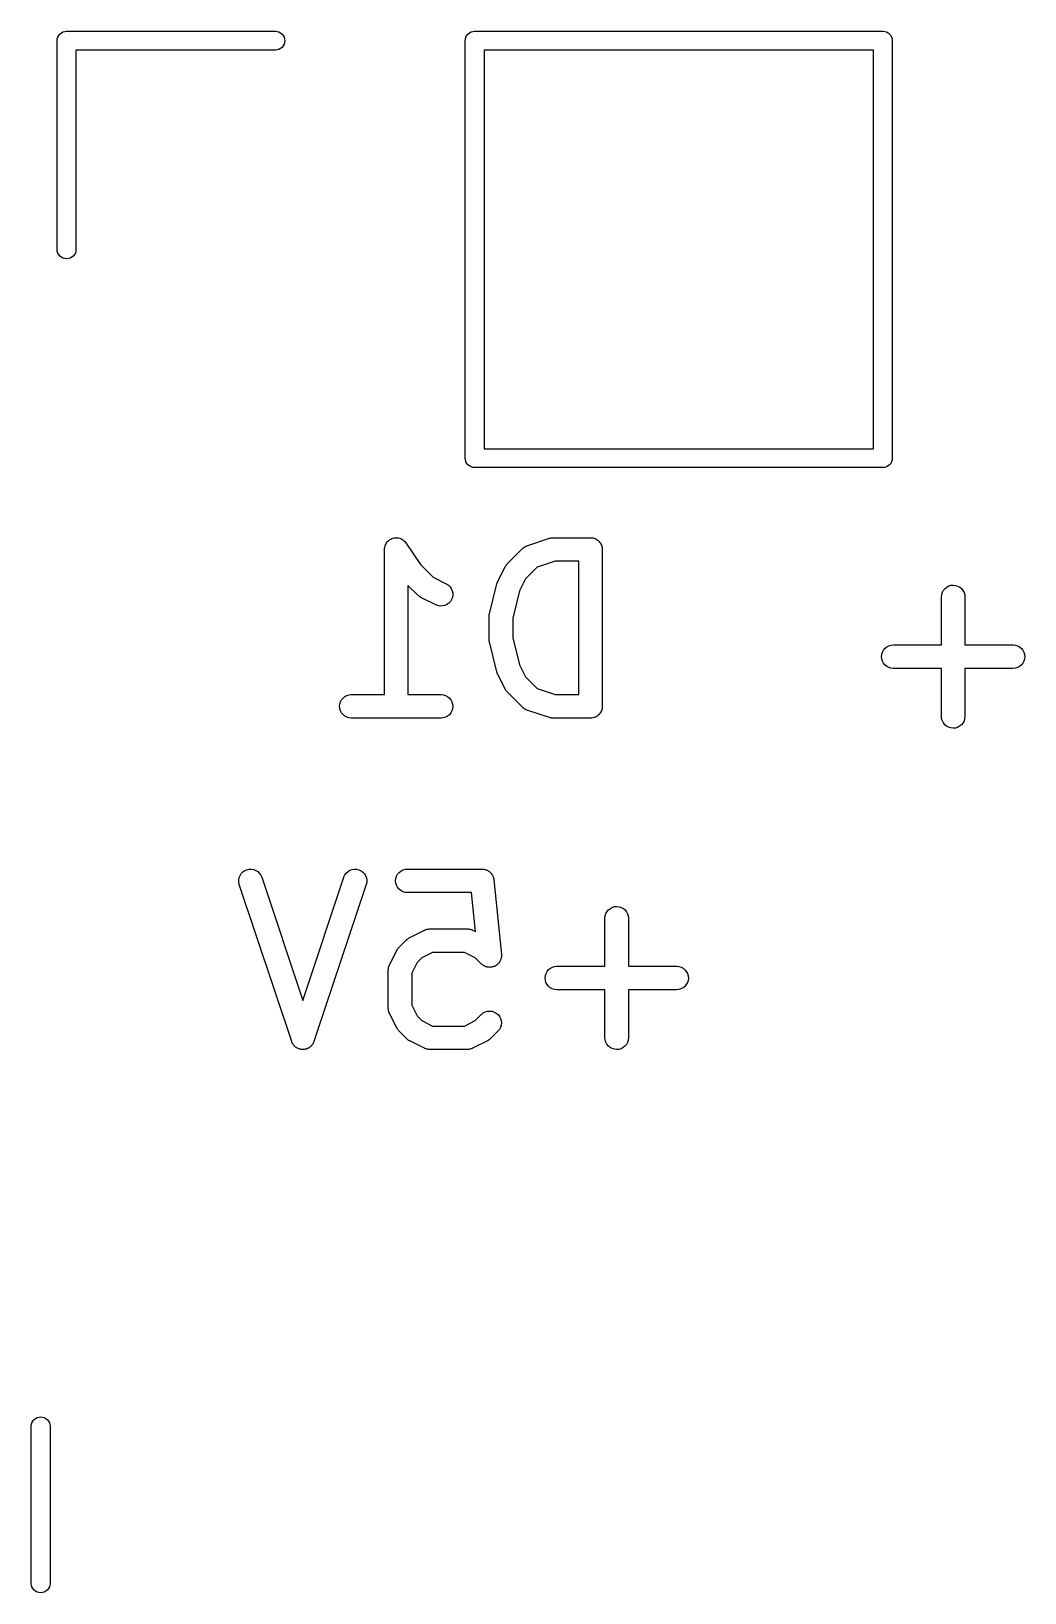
# Model space of a CAD drawing. Extents: x 76.2 to 143.2, y -85.8 to -53.5.
# Drawn here: x 101.31 to 107.63, y -75.31 to -65.35 of the extents above; entities that cross this region are included whole.
import ezdxf

# ---------------------------------------------------------------- set-up
doc = ezdxf.new("R2010")
doc.units = 0
doc.layers.add('BLACK', color=7, linetype='CONTINUOUS')

msp = doc.modelspace()

# ---------------------------------------------------------------- linework, layer by layer
at = {"layer": 'BLACK', "linetype": 'CONTINUOUS'}
for p, q in [((101.474, -65.3919), (101.48, -65.3815)), ((101.48, -65.3815), (101.487, -65.3724)), ((101.487, -65.3724), (101.497, -65.3649)), ((101.497, -65.3649), (101.507, -65.3593)), ((101.507, -65.3593), (101.518, -65.3559)), ((101.518, -65.3559), (101.527, -65.355)), ((101.527, -65.355), (101.53, -65.3547)), ((101.53, -65.3547), (101.533, -65.355)), ((101.533, -65.355), (102.863, -65.355)), ((102.863, -65.355), (102.872, -65.3559)), ((102.872, -65.3559), (102.883, -65.3593)), ((102.883, -65.3593), (102.893, -65.3649)), ((102.893, -65.3649), (102.903, -65.3724)), ((102.903, -65.3724), (102.91, -65.3815)), ((102.91, -65.3815), (102.916, -65.3919)), ((104.074, -65.3919), (104.08, -65.3815)), ((104.08, -65.3815), (104.087, -65.3724)), ((104.087, -65.3724), (104.097, -65.3649)), ((104.097, -65.3649), (104.107, -65.3593)), ((104.107, -65.3593), (104.118, -65.3559)), ((104.118, -65.3559), (104.127, -65.355)), ((104.127, -65.355), (104.13, -65.3547)), ((104.13, -65.3547), (104.133, -65.355)), ((104.133, -65.355), (106.727, -65.355)), ((106.727, -65.355), (106.73, -65.3547)), ((106.73, -65.3547), (106.733, -65.355)), ((106.733, -65.355), (106.733, -65.355)), ((106.733, -65.355), (106.742, -65.3559)), ((106.742, -65.3559), (106.753, -65.3593)), ((106.753, -65.3593), (106.763, -65.3649)), ((106.763, -65.3649), (106.773, -65.3724)), ((106.773, -65.3724), (106.78, -65.3815)), ((106.78, -65.3815), (106.786, -65.3919)), ((101.47, -65.415), (101.471, -65.4032)), ((101.47, -65.4179), (101.47, -65.415)), ((101.47, -66.7479), (101.47, -65.4179)), ((101.471, -65.4032), (101.474, -65.3919)), ((102.863, -65.475), (101.59, -65.475)), ((101.59, -65.475), (101.59, -66.7479)), ((102.872, -65.4741), (102.863, -65.475)), ((102.883, -65.4707), (102.872, -65.4741)), ((102.893, -65.4651), (102.883, -65.4707)), ((102.903, -65.4576), (102.893, -65.4651)), ((102.91, -65.4485), (102.903, -65.4576)), ((102.916, -65.4381), (102.91, -65.4485)), ((102.916, -65.3919), (102.919, -65.4032)), ((102.919, -65.4268), (102.916, -65.4381)), ((102.919, -65.4032), (102.92, -65.415)), ((102.92, -65.415), (102.919, -65.4268)), ((104.07, -65.415), (104.071, -65.4032)), ((104.07, -65.4179), (104.07, -65.415)), ((104.07, -68.072), (104.07, -65.4179)), ((104.071, -65.4032), (104.074, -65.3919)), ((104.19, -65.475), (104.19, -68.015)), ((106.67, -65.475), (104.19, -65.475)), ((106.67, -68.015), (106.67, -65.475)), ((106.786, -65.3919), (106.789, -65.4032)), ((106.789, -65.4032), (106.79, -65.4093)), ((106.79, -65.4093), (106.79, -65.415)), ((106.79, -65.415), (106.79, -65.4179)), ((106.79, -65.4179), (106.79, -68.0721)), ((101.471, -66.7568), (101.47, -66.7479)), ((101.474, -66.7681), (101.471, -66.7568)), ((101.48, -66.7785), (101.474, -66.7681)), ((101.586, -66.7681), (101.58, -66.7785)), ((101.589, -66.7568), (101.586, -66.7681)), ((101.59, -66.7479), (101.589, -66.7568)), ((101.487, -66.7876), (101.48, -66.7785)), ((101.497, -66.7951), (101.487, -66.7876)), ((101.507, -66.8007), (101.497, -66.7951)), ((101.518, -66.8041), (101.507, -66.8007)), ((101.53, -66.8053), (101.518, -66.8041)), ((101.542, -66.8041), (101.53, -66.8053)), ((101.553, -66.8007), (101.542, -66.8041)), ((101.563, -66.7951), (101.553, -66.8007)), ((101.573, -66.7876), (101.563, -66.7951)), ((101.58, -66.7785), (101.573, -66.7876)), ((104.19, -68.015), (106.67, -68.015)), ((104.07, -68.075), (104.07, -68.072)), ((104.071, -68.0868), (104.07, -68.075)), ((104.074, -68.0981), (104.071, -68.0868)), ((104.08, -68.1085), (104.074, -68.0981)), ((104.087, -68.1176), (104.08, -68.1085)), ((104.097, -68.1251), (104.087, -68.1176)), ((104.107, -68.1307), (104.097, -68.1251)), ((104.118, -68.1341), (104.107, -68.1307)), ((104.127, -68.135), (104.118, -68.1341)), ((104.13, -68.1353), (104.127, -68.135)), ((104.127, -68.135), (104.127, -68.135)), ((104.133, -68.135), (104.13, -68.1353)), ((106.727, -68.135), (104.133, -68.135)), ((106.73, -68.1353), (106.727, -68.135)), ((106.742, -68.1341), (106.73, -68.1353)), ((106.753, -68.1307), (106.742, -68.1341)), ((106.763, -68.1251), (106.753, -68.1307)), ((106.773, -68.1176), (106.763, -68.1251)), ((106.78, -68.1085), (106.773, -68.1176)), ((106.786, -68.0981), (106.78, -68.1085)), ((106.789, -68.0868), (106.786, -68.0981)), ((106.79, -68.0779), (106.789, -68.0868)), ((106.79, -68.0721), (106.79, -68.075)), ((106.79, -68.075), (106.79, -68.0779)), ((103.555, -68.6563), (103.556, -68.6492)), ((103.555, -68.6564), (103.555, -68.6563)), ((103.555, -68.6565), (103.555, -68.6564)), ((103.555, -68.6564), (103.555, -68.6564)), ((103.555, -68.6574), (103.555, -68.6565)), ((103.555, -69.5824), (103.555, -68.6574)), ((103.556, -68.6492), (103.557, -68.6419)), ((103.557, -68.6418), (103.559, -68.6342)), ((103.557, -68.6419), (103.557, -68.6418)), ((103.557, -68.6418), (103.557, -68.6418)), ((103.559, -68.6342), (103.561, -68.6279)), ((103.561, -68.6278), (103.565, -68.6212)), ((103.561, -68.6279), (103.561, -68.6278)), ((103.561, -68.6279), (103.561, -68.6279)), ((103.565, -68.6212), (103.568, -68.6151)), ((103.568, -68.615), (103.573, -68.6095)), ((103.568, -68.6151), (103.568, -68.615)), ((103.568, -68.6151), (103.568, -68.6151)), ((103.573, -68.6095), (103.577, -68.6039)), ((103.577, -68.6039), (103.577, -68.6038)), ((103.577, -68.6038), (103.578, -68.6038)), ((103.578, -68.6038), (103.583, -68.5993)), ((103.583, -68.5993), (103.589, -68.5947)), ((103.589, -68.5946), (103.595, -68.5913)), ((103.589, -68.5947), (103.589, -68.5946)), ((103.589, -68.5947), (103.589, -68.5947)), ((103.595, -68.5913), (103.602, -68.5879)), ((103.602, -68.5878), (103.609, -68.5858)), ((103.602, -68.5879), (103.602, -68.5878)), ((103.602, -68.5879), (103.602, -68.5879)), ((103.609, -68.5858), (103.616, -68.5837)), ((103.616, -68.5837), (103.623, -68.5831)), ((103.616, -68.5837), (103.616, -68.5837)), ((103.616, -68.5837), (103.616, -68.5837)), ((103.623, -68.5831), (103.63, -68.5824)), ((103.63, -68.5824), (103.631, -68.5824)), ((103.63, -68.5824), (103.63, -68.5824)), ((103.631, -68.5824), (103.638, -68.5831)), ((103.638, -68.5831), (103.645, -68.5839)), ((103.645, -68.5839), (103.645, -68.5839)), ((103.645, -68.5839), (103.645, -68.5839)), ((103.645, -68.5839), (103.652, -68.5861)), ((103.652, -68.5861), (103.659, -68.5882)), ((103.659, -68.5882), (103.659, -68.5882)), ((103.659, -68.5882), (103.659, -68.5882)), ((103.659, -68.5882), (103.666, -68.5918)), ((103.666, -68.5918), (103.672, -68.5951)), ((103.672, -68.5951), (103.672, -68.5952)), ((103.672, -68.5952), (103.672, -68.5952)), ((103.672, -68.5952), (103.677, -68.5998)), ((103.677, -68.5998), (103.683, -68.6044)), ((103.683, -68.6044), (103.683, -68.6045)), ((103.683, -68.6045), (103.683, -68.6045)), ((103.683, -68.6045), (103.688, -68.61)), ((103.688, -68.61), (103.692, -68.6158)), ((103.692, -68.6158), (103.784, -68.7525)), ((104.339, -68.7472), (104.434, -68.652)), ((104.434, -68.652), (104.435, -68.6512)), ((104.435, -68.6512), (104.437, -68.6499)), ((104.437, -68.6499), (104.438, -68.6483)), ((104.438, -68.6483), (104.442, -68.6453)), ((104.442, -68.6453), (104.446, -68.6421)), ((104.446, -68.6421), (104.448, -68.6411)), ((104.448, -68.6411), (104.45, -68.6398)), ((104.45, -68.6398), (104.455, -68.6377)), ((104.455, -68.6377), (104.459, -68.6354)), ((104.459, -68.6354), (104.461, -68.6347)), ((104.461, -68.6347), (104.463, -68.6338)), ((104.463, -68.6338), (104.606, -68.5862)), ((104.606, -68.5862), (104.607, -68.5859)), ((104.607, -68.5859), (104.611, -68.585)), ((104.611, -68.585), (104.615, -68.5838)), ((104.615, -68.5838), (104.619, -68.5835)), ((104.619, -68.5835), (104.622, -68.5829)), ((104.622, -68.5829), (104.626, -68.5828)), ((104.626, -68.5828), (104.63, -68.5824)), ((104.63, -68.5824), (104.868, -68.5824)), ((104.868, -68.5824), (104.869, -68.5824)), ((104.869, -68.5824), (104.869, -68.5824)), ((104.869, -68.5824), (104.869, -68.5824)), ((104.869, -68.5824), (104.869, -68.5824)), ((104.869, -68.5824), (104.876, -68.5832)), ((104.876, -68.5832), (104.883, -68.5839)), ((104.883, -68.5839), (104.883, -68.584)), ((104.883, -68.584), (104.884, -68.584)), ((104.884, -68.584), (104.89, -68.5861)), ((104.89, -68.5861), (104.897, -68.5882)), ((104.897, -68.5882), (104.897, -68.5884)), ((104.897, -68.5884), (104.898, -68.5884)), ((104.898, -68.5884), (104.904, -68.5919)), ((104.904, -68.5919), (104.91, -68.5952)), ((104.91, -68.5952), (104.91, -68.5954)), ((104.91, -68.5954), (104.91, -68.5955)), ((104.91, -68.5955), (104.916, -68.6)), ((104.916, -68.6), (104.921, -68.6045)), ((104.921, -68.6045), (104.921, -68.6047)), ((104.921, -68.6047), (104.922, -68.6049)), ((104.922, -68.6049), (104.926, -68.6104)), ((104.926, -68.6104), (104.931, -68.6159)), ((104.931, -68.6159), (104.931, -68.6161)), ((104.931, -68.6161), (104.931, -68.6163)), ((104.931, -68.6163), (104.934, -68.6226)), ((104.934, -68.6226), (104.937, -68.6288)), ((104.937, -68.6288), (104.938, -68.6291)), ((104.938, -68.6291), (104.938, -68.6293)), ((104.938, -68.6293), (104.94, -68.6361)), ((104.94, -68.6361), (104.942, -68.6428)), ((104.942, -68.6428), (104.942, -68.6431)), ((104.942, -68.6431), (104.942, -68.6433)), ((104.942, -68.6433), (104.942, -68.6504)), ((104.942, -68.6504), (104.943, -68.6574)), ((104.943, -68.6574), (104.943, -69.6574)), ((103.784, -68.7525), (103.865, -68.8338)), ((104.325, -68.7658), (104.328, -68.7622)), ((104.328, -68.7622), (104.33, -68.7585)), ((104.33, -68.7585), (104.332, -68.7561)), ((104.332, -68.7561), (104.333, -68.7535)), ((104.333, -68.7535), (104.336, -68.7505)), ((104.336, -68.7505), (104.339, -68.7472)), ((104.642, -68.7324), (104.528, -68.7706)), ((104.793, -68.7324), (104.642, -68.7324)), ((104.793, -69.5824), (104.793, -68.7324)), ((103.865, -68.8338), (103.949, -68.876)), ((104.274, -68.8691), (104.277, -68.8626)), ((104.277, -68.8619), (104.325, -68.7667)), ((104.277, -68.8623), (104.277, -68.8619)), ((104.277, -68.8626), (104.277, -68.8623)), ((104.325, -68.7667), (104.325, -68.7658)), ((104.454, -68.8447), (104.415, -68.9217)), ((104.528, -68.7706), (104.454, -68.8447)), ((103.767, -68.9485), (103.705, -68.8861)), ((103.705, -68.8861), (103.705, -69.5824)), ((103.771, -68.9512), (103.767, -68.9485)), ((103.774, -68.9541), (103.771, -68.9512)), ((103.776, -68.9558), (103.774, -68.9541)), ((103.779, -68.9578), (103.776, -68.9558)), ((103.782, -68.9598), (103.779, -68.9578)), ((103.786, -68.9621), (103.782, -68.9598)), ((103.787, -68.9626), (103.786, -68.9621)), ((103.882, -69.0102), (103.787, -68.9626)), ((103.949, -68.876), (103.95, -68.8765)), ((103.95, -68.8765), (103.962, -68.8845)), ((103.962, -68.8845), (103.973, -68.8947)), ((103.973, -68.8947), (103.981, -68.9067)), ((103.981, -68.9067), (103.987, -68.9201)), ((103.988, -68.9635), (103.983, -68.9771)), ((103.987, -68.9201), (103.99, -68.9344)), ((103.99, -68.9491), (103.988, -68.9635)), ((103.99, -68.9344), (103.99, -68.9491)), ((104.224, -69.0678), (104.272, -68.8773)), ((104.272, -68.8756), (104.274, -68.8691)), ((104.272, -68.8759), (104.272, -68.8756)), ((104.272, -68.8763), (104.272, -68.8759)), ((104.272, -68.8773), (104.272, -68.8763)), ((104.415, -68.9217), (104.372, -69.0952)), ((107.103, -68.9586), (107.105, -68.944)), ((107.103, -68.9596), (107.103, -68.9586)), ((107.103, -69.2656), (107.103, -68.9596)), ((107.105, -68.944), (107.109, -68.9301)), ((107.109, -68.9301), (107.116, -68.9172)), ((107.116, -68.9172), (107.126, -68.906)), ((107.126, -68.906), (107.137, -68.8969)), ((107.137, -68.8969), (107.15, -68.8901)), ((107.15, -68.8901), (107.164, -68.8859)), ((107.164, -68.8859), (107.179, -68.8846)), ((107.179, -68.8846), (107.193, -68.8862)), ((107.193, -68.8862), (107.207, -68.8905)), ((107.207, -68.8905), (107.22, -68.8974)), ((107.22, -68.8974), (107.231, -68.9068)), ((107.231, -68.9068), (107.24, -68.9181)), ((107.24, -68.9181), (107.247, -68.931)), ((107.247, -68.931), (107.252, -68.9451)), ((107.252, -68.9451), (107.253, -68.9596)), ((107.253, -68.9596), (107.253, -69.2656)), ((103.896, -69.0154), (103.882, -69.0102)), ((103.91, -69.0179), (103.896, -69.0154)), ((103.925, -69.0175), (103.91, -69.0179)), ((103.939, -69.0143), (103.925, -69.0175)), ((103.953, -69.0084), (103.939, -69.0143)), ((103.965, -69), (103.953, -69.0084)), ((103.975, -68.9894), (103.965, -69)), ((103.983, -68.9771), (103.975, -68.9894)), ((104.222, -69.0822), (104.223, -69.0763)), ((104.222, -69.0836), (104.222, -69.0822)), ((104.222, -69.0849), (104.222, -69.0836)), ((104.222, -69.086), (104.222, -69.0849)), ((104.222, -69.2288), (104.222, -69.086)), ((104.223, -69.0704), (104.224, -69.0691)), ((104.223, -69.0763), (104.223, -69.0704)), ((104.224, -69.0691), (104.224, -69.0678)), ((104.372, -69.0952), (104.372, -69.2196)), ((104.222, -69.2301), (104.222, -69.2288)), ((104.222, -69.2315), (104.222, -69.2301)), ((104.223, -69.2374), (104.222, -69.2315)), ((104.223, -69.2434), (104.223, -69.2374)), ((104.223, -69.2447), (104.223, -69.2434)), ((104.224, -69.246), (104.223, -69.2447)), ((104.224, -69.247), (104.224, -69.246)), ((104.272, -69.4375), (104.224, -69.247)), ((104.372, -69.2196), (104.415, -69.3931)), ((106.722, -69.34), (106.724, -69.3255)), ((106.723, -69.3546), (106.722, -69.34)), ((106.728, -69.3687), (106.723, -69.3546)), ((106.724, -69.3255), (106.728, -69.3115)), ((106.728, -69.3115), (106.735, -69.2986)), ((106.735, -69.2986), (106.744, -69.2874)), ((106.744, -69.2874), (106.756, -69.2781)), ((106.756, -69.2781), (106.768, -69.2712)), ((106.768, -69.2712), (106.782, -69.267)), ((106.782, -69.267), (106.797, -69.2656)), ((106.797, -69.2656), (107.103, -69.2656)), ((107.253, -69.2656), (107.559, -69.2656)), ((107.559, -69.2656), (107.56, -69.2656)), ((107.56, -69.2656), (107.575, -69.2672)), ((107.575, -69.2672), (107.588, -69.2716)), ((107.588, -69.2716), (107.601, -69.2787)), ((107.601, -69.2787), (107.613, -69.2881)), ((107.613, -69.2881), (107.622, -69.2995)), ((107.622, -69.2995), (107.628, -69.3125)), ((107.628, -69.3125), (107.633, -69.3265)), ((107.632, -69.3557), (107.628, -69.3696)), ((107.634, -69.3411), (107.632, -69.3557)), ((107.633, -69.3265), (107.634, -69.3411)), ((104.272, -69.4378), (104.272, -69.4375)), ((104.272, -69.4381), (104.272, -69.4378)), ((104.274, -69.4446), (104.272, -69.4381)), ((104.276, -69.4513), (104.274, -69.4446)), ((104.277, -69.4516), (104.276, -69.4513)), ((104.277, -69.4519), (104.277, -69.4516)), ((104.277, -69.4528), (104.277, -69.4519)), ((104.325, -69.5481), (104.277, -69.4528)), ((104.415, -69.3931), (104.454, -69.4701)), ((106.734, -69.3816), (106.728, -69.3687)), ((106.743, -69.393), (106.734, -69.3816)), ((106.755, -69.4025), (106.743, -69.393)), ((106.768, -69.4095), (106.755, -69.4025)), ((106.781, -69.4139), (106.768, -69.4095)), ((106.796, -69.4156), (106.781, -69.4139)), ((106.797, -69.4156), (106.796, -69.4156)), ((107.103, -69.4156), (106.797, -69.4156)), ((107.103, -69.7215), (107.103, -69.4156)), ((107.559, -69.4156), (107.253, -69.4156)), ((107.253, -69.4156), (107.253, -69.7215)), ((107.574, -69.4141), (107.559, -69.4156)), ((107.588, -69.4099), (107.574, -69.4141)), ((107.6, -69.403), (107.588, -69.4099)), ((107.612, -69.3938), (107.6, -69.403)), ((107.621, -69.3825), (107.612, -69.3938)), ((107.628, -69.3696), (107.621, -69.3825)), ((104.327, -69.5516), (104.325, -69.5481)), ((104.329, -69.5554), (104.327, -69.5516)), ((104.331, -69.5578), (104.329, -69.5554)), ((104.333, -69.5605), (104.331, -69.5578)), ((104.336, -69.5635), (104.333, -69.5605)), ((104.454, -69.4701), (104.528, -69.5442)), ((104.528, -69.5442), (104.642, -69.5824)), ((103.269, -69.6569), (103.271, -69.6423)), ((103.271, -69.6714), (103.269, -69.6569)), ((103.271, -69.6423), (103.275, -69.6283)), ((103.275, -69.6283), (103.282, -69.6154)), ((103.282, -69.6154), (103.291, -69.6042)), ((103.291, -69.6042), (103.303, -69.5949)), ((103.303, -69.5949), (103.316, -69.588)), ((103.316, -69.588), (103.33, -69.5838)), ((103.33, -69.5838), (103.344, -69.5824)), ((103.344, -69.5824), (103.555, -69.5824)), ((103.705, -69.5824), (103.916, -69.5824)), ((103.916, -69.5824), (103.917, -69.5824)), ((103.917, -69.5824), (103.931, -69.584)), ((103.931, -69.584), (103.945, -69.5884)), ((103.945, -69.5884), (103.958, -69.5955)), ((103.958, -69.5955), (103.969, -69.6049)), ((103.969, -69.6049), (103.978, -69.6163)), ((103.978, -69.6163), (103.985, -69.6293)), ((103.985, -69.6293), (103.989, -69.6433)), ((103.989, -69.6433), (103.991, -69.6579)), ((103.991, -69.6579), (103.989, -69.6725)), ((104.338, -69.5668), (104.336, -69.5635)), ((104.339, -69.5676), (104.338, -69.5668)), ((104.434, -69.6628), (104.339, -69.5676)), ((104.642, -69.5824), (104.793, -69.5824)), ((104.943, -69.6584), (104.942, -69.6655)), ((104.943, -69.6574), (104.943, -69.6579)), ((104.943, -69.6579), (104.943, -69.6579)), ((104.943, -69.6579), (104.943, -69.6579)), ((104.943, -69.6579), (104.943, -69.6584)), ((103.275, -69.6855), (103.271, -69.6714)), ((103.282, -69.6984), (103.275, -69.6855)), ((103.291, -69.7099), (103.282, -69.6984)), ((103.302, -69.7193), (103.291, -69.7099)), ((103.315, -69.7263), (103.302, -69.7193)), ((103.329, -69.7307), (103.315, -69.7263)), ((103.343, -69.7324), (103.329, -69.7307)), ((103.344, -69.7324), (103.343, -69.7324)), ((103.916, -69.7324), (103.344, -69.7324)), ((103.93, -69.731), (103.916, -69.7324)), ((103.944, -69.7267), (103.93, -69.731)), ((103.957, -69.7198), (103.944, -69.7267)), ((103.969, -69.7106), (103.957, -69.7198)), ((103.978, -69.6993), (103.969, -69.7106)), ((103.985, -69.6864), (103.978, -69.6993)), ((103.989, -69.6725), (103.985, -69.6864)), ((104.436, -69.6642), (104.434, -69.6628)), ((104.437, -69.6658), (104.436, -69.6642)), ((104.441, -69.6688), (104.437, -69.6658)), ((104.445, -69.6721), (104.441, -69.6688)), ((104.447, -69.6731), (104.445, -69.6721)), ((104.449, -69.6744), (104.447, -69.6731)), ((104.454, -69.6766), (104.449, -69.6744)), ((104.458, -69.679), (104.454, -69.6766)), ((104.46, -69.6796), (104.458, -69.679)), ((104.462, -69.6806), (104.46, -69.6796)), ((104.463, -69.6809), (104.462, -69.6806)), ((104.606, -69.7285), (104.463, -69.6809)), ((104.61, -69.7295), (104.606, -69.7285)), ((104.614, -69.7307), (104.61, -69.7295)), ((104.618, -69.7311), (104.614, -69.7307)), ((104.621, -69.7318), (104.618, -69.7311)), ((104.625, -69.7319), (104.621, -69.7318)), ((104.629, -69.7324), (104.625, -69.7319)), ((104.63, -69.7324), (104.629, -69.7324)), ((104.868, -69.7324), (104.63, -69.7324)), ((104.875, -69.7317), (104.868, -69.7324)), ((104.882, -69.7311), (104.875, -69.7317)), ((104.883, -69.731), (104.882, -69.731)), ((104.882, -69.731), (104.882, -69.7311)), ((104.889, -69.7289), (104.883, -69.731)), ((104.896, -69.7269), (104.889, -69.7289)), ((104.897, -69.7267), (104.896, -69.7268)), ((104.896, -69.7268), (104.896, -69.7269)), ((104.903, -69.7234), (104.897, -69.7267)), ((104.909, -69.7201), (104.903, -69.7234)), ((104.91, -69.7198), (104.909, -69.72)), ((104.909, -69.72), (104.909, -69.7201)), ((104.915, -69.7154), (104.91, -69.7198)), ((104.921, -69.711), (104.915, -69.7154)), ((104.925, -69.7052), (104.921, -69.7106)), ((104.921, -69.7106), (104.921, -69.7108)), ((104.921, -69.7108), (104.921, -69.711)), ((104.93, -69.6998), (104.925, -69.7052)), ((104.934, -69.6931), (104.93, -69.6993)), ((104.93, -69.6993), (104.93, -69.6995)), ((104.93, -69.6995), (104.93, -69.6998)), ((104.937, -69.6869), (104.934, -69.6931)), ((104.939, -69.6797), (104.937, -69.6864)), ((104.937, -69.6864), (104.937, -69.6867)), ((104.937, -69.6867), (104.937, -69.6869)), ((104.941, -69.673), (104.939, -69.6797)), ((104.942, -69.6725), (104.941, -69.6727)), ((104.941, -69.6727), (104.941, -69.673)), ((104.942, -69.6655), (104.942, -69.6725)), ((107.104, -69.7361), (107.103, -69.7215)), ((107.109, -69.7501), (107.104, -69.7361)), ((107.116, -69.763), (107.109, -69.7501)), ((107.247, -69.7511), (107.24, -69.7639)), ((107.251, -69.7371), (107.247, -69.7511)), ((107.253, -69.7226), (107.251, -69.7371)), ((107.253, -69.7215), (107.253, -69.7226)), ((107.125, -69.7744), (107.116, -69.763)), ((107.136, -69.7837), (107.125, -69.7744)), ((107.149, -69.7907), (107.136, -69.7837)), ((107.163, -69.795), (107.149, -69.7907)), ((107.177, -69.7965), (107.163, -69.795)), ((107.192, -69.7952), (107.177, -69.7965)), ((107.206, -69.7911), (107.192, -69.7952)), ((107.219, -69.7843), (107.206, -69.7911)), ((107.23, -69.7751), (107.219, -69.7843)), ((107.24, -69.7639), (107.23, -69.7751)), ((102.627, -70.7631), (102.629, -70.7488)), ((102.629, -70.7488), (102.635, -70.7351)), ((102.635, -70.7351), (102.643, -70.7228)), ((102.643, -70.7228), (102.653, -70.7123)), ((102.653, -70.7123), (102.665, -70.7039)), ((102.665, -70.7039), (102.678, -70.6981)), ((102.678, -70.6981), (102.693, -70.6949)), ((102.693, -70.6949), (102.707, -70.6946)), ((102.707, -70.6946), (102.722, -70.6971)), ((102.722, -70.6971), (102.735, -70.7024)), ((102.735, -70.7024), (102.748, -70.7103)), ((102.748, -70.7103), (102.758, -70.7203)), ((102.758, -70.7203), (102.767, -70.7323)), ((102.767, -70.7323), (102.773, -70.7457)), ((102.773, -70.7457), (103.035, -71.5322)), ((103.035, -71.5322), (103.297, -70.7457)), ((103.297, -70.7447), (103.303, -70.7314)), ((103.297, -70.7457), (103.297, -70.7447)), ((103.303, -70.7314), (103.312, -70.7196)), ((103.312, -70.7196), (103.323, -70.7096)), ((103.323, -70.7096), (103.335, -70.702)), ((103.335, -70.702), (103.349, -70.6969)), ((103.349, -70.6969), (103.363, -70.6945)), ((103.363, -70.6945), (103.378, -70.695)), ((103.378, -70.695), (103.392, -70.6984)), ((103.392, -70.6984), (103.406, -70.7045)), ((103.406, -70.7045), (103.418, -70.713)), ((103.418, -70.713), (103.428, -70.7237)), ((103.428, -70.7237), (103.435, -70.7361)), ((103.435, -70.7361), (103.44, -70.7498)), ((103.44, -70.7498), (103.443, -70.7642)), ((103.626, -70.7689), (103.628, -70.7543)), ((103.628, -70.7543), (103.632, -70.7403)), ((103.632, -70.7403), (103.639, -70.7274)), ((103.639, -70.7274), (103.649, -70.7162)), ((103.649, -70.7162), (103.66, -70.7069)), ((103.66, -70.7069), (103.673, -70.7)), ((103.673, -70.7), (103.687, -70.6958)), ((103.687, -70.6958), (103.701, -70.6944)), ((103.701, -70.6944), (104.178, -70.6944)), ((104.178, -70.6944), (104.179, -70.6944)), ((104.179, -70.6944), (104.182, -70.6948)), ((104.182, -70.6948), (104.185, -70.6948)), ((104.185, -70.6948), (104.189, -70.6956)), ((104.189, -70.6956), (104.193, -70.696)), ((104.193, -70.696), (104.196, -70.697)), ((104.196, -70.697), (104.2, -70.6977)), ((104.2, -70.6977), (104.203, -70.6992)), ((104.203, -70.6992), (104.207, -70.7004)), ((104.207, -70.7004), (104.21, -70.702)), ((104.21, -70.702), (104.213, -70.7033)), ((104.213, -70.7033), (104.216, -70.7056)), ((104.216, -70.7056), (104.22, -70.7075)), ((104.22, -70.7075), (104.223, -70.7096)), ((104.223, -70.7096), (104.225, -70.7115)), ((104.225, -70.7115), (104.228, -70.7143)), ((104.228, -70.7143), (104.231, -70.7169)), ((104.231, -70.7169), (104.233, -70.7195)), ((104.233, -70.7195), (104.236, -70.7219)), ((104.236, -70.7219), (104.238, -70.7252)), ((104.238, -70.7252), (104.24, -70.7283)), ((104.24, -70.7283), (104.242, -70.7313)), ((104.242, -70.7313), (104.244, -70.734)), ((104.244, -70.734), (104.245, -70.7377)), ((104.245, -70.7377), (104.247, -70.7413)), ((104.247, -70.7413), (104.248, -70.7445)), ((104.248, -70.7445), (104.249, -70.7476)), ((104.249, -70.7476), (104.25, -70.7515)), ((104.25, -70.7515), (104.251, -70.7553)), ((104.251, -70.7553), (104.252, -70.7586)), ((102.627, -70.7778), (102.627, -70.7631)), ((102.63, -70.7921), (102.627, -70.7778)), ((102.63, -70.7931), (102.63, -70.7921)), ((102.964, -71.7931), (102.63, -70.7931)), ((103.439, -70.7931), (103.106, -71.7931)), ((103.442, -70.7788), (103.439, -70.7931)), ((103.443, -70.7642), (103.442, -70.7788)), ((103.628, -70.7834), (103.626, -70.7689)), ((103.632, -70.7975), (103.628, -70.7834)), ((103.639, -70.8104), (103.632, -70.7975)), ((103.648, -70.8219), (103.639, -70.8104)), ((103.659, -70.8313), (103.648, -70.8219)), ((103.672, -70.8383), (103.659, -70.8313)), ((103.686, -70.8427), (103.672, -70.8383)), ((103.7, -70.8444), (103.686, -70.8427)), ((103.701, -70.8444), (103.7, -70.8444)), ((104.11, -70.8444), (103.701, -70.8444)), ((104.135, -71.0926), (104.11, -70.8444)), ((104.252, -70.7586), (104.252, -70.7619)), ((104.252, -70.7619), (104.3, -71.2381)), ((104.973, -70.9651), (104.982, -70.9539)), ((104.982, -70.9539), (104.994, -70.9447)), ((104.994, -70.9447), (105.007, -70.9379)), ((105.007, -70.9379), (105.021, -70.9338)), ((105.021, -70.9338), (105.035, -70.9325)), ((105.035, -70.9325), (105.05, -70.934)), ((105.05, -70.934), (105.064, -70.9383)), ((105.064, -70.9383), (105.077, -70.9453)), ((105.077, -70.9453), (105.088, -70.9546)), ((105.088, -70.9546), (105.097, -70.966)), ((104.96, -71.0064), (104.961, -70.9919)), ((104.96, -71.0075), (104.96, -71.0064)), ((104.96, -71.3134), (104.96, -71.0075)), ((104.961, -70.9919), (104.966, -70.9779)), ((104.966, -70.9779), (104.973, -70.9651)), ((105.097, -70.966), (105.104, -70.9789)), ((105.104, -70.9789), (105.108, -70.9929)), ((105.108, -70.9929), (105.11, -71.0075)), ((105.11, -71.0075), (105.11, -71.3134)), ((103.648, -71.1925), (103.696, -71.1449)), ((103.696, -71.1449), (103.697, -71.1442)), ((103.697, -71.1442), (103.7, -71.1416)), ((103.7, -71.1416), (103.703, -71.1387)), ((103.703, -71.1387), (103.706, -71.137)), ((103.706, -71.137), (103.708, -71.1351)), ((103.708, -71.1351), (103.712, -71.1331)), ((103.712, -71.1331), (103.716, -71.1309)), ((103.716, -71.1309), (103.811, -71.0833)), ((103.811, -71.0833), (103.812, -71.0828)), ((103.812, -71.0828), (103.814, -71.082)), ((103.814, -71.082), (103.816, -71.081)), ((103.816, -71.081), (103.821, -71.0795)), ((103.821, -71.0795), (103.825, -71.0777)), ((103.825, -71.0777), (103.828, -71.0774)), ((103.828, -71.0774), (103.83, -71.0768)), ((103.83, -71.0768), (103.835, -71.0763)), ((103.835, -71.0763), (103.84, -71.0755)), ((103.84, -71.0755), (103.842, -71.0755)), ((103.842, -71.0755), (103.844, -71.0753)), ((103.844, -71.0753), (104.082, -71.0753)), ((104.082, -71.0753), (104.083, -71.0753)), ((104.083, -71.0753), (104.086, -71.0756)), ((104.086, -71.0756), (104.088, -71.0755)), ((104.088, -71.0755), (104.093, -71.0764)), ((104.093, -71.0764), (104.098, -71.077)), ((104.098, -71.077), (104.1, -71.0776)), ((104.1, -71.0776), (104.102, -71.078)), ((104.102, -71.078), (104.107, -71.0798)), ((104.107, -71.0798), (104.112, -71.0814)), ((104.112, -71.0814), (104.114, -71.0825)), ((104.114, -71.0825), (104.116, -71.0833)), ((104.116, -71.0833), (104.135, -71.0926)), ((103.587, -71.3073), (103.634, -71.212)), ((103.634, -71.212), (103.635, -71.2111)), ((103.635, -71.2111), (103.637, -71.2076)), ((103.637, -71.2076), (103.639, -71.2038)), ((103.639, -71.2038), (103.641, -71.2014)), ((103.641, -71.2014), (103.643, -71.1988)), ((103.643, -71.1988), (103.646, -71.1958)), ((103.646, -71.1958), (103.648, -71.1925)), ((103.862, -71.2253), (103.793, -71.2596)), ((104.065, -71.2253), (103.862, -71.2253)), ((104.133, -71.2596), (104.065, -71.2253)), ((104.3, -71.2381), (104.3, -71.2392)), ((104.3, -71.2392), (104.3, -71.2428)), ((104.3, -71.2428), (104.3, -71.2464)), ((104.3, -71.2464), (104.3, -71.2501)), ((104.3, -71.2501), (104.3, -71.2538)), ((103.579, -71.3354), (103.58, -71.3303)), ((103.579, -71.3376), (103.579, -71.3354)), ((103.579, -71.3398), (103.579, -71.3376)), ((103.579, -71.3408), (103.579, -71.3398)), ((103.579, -71.5789), (103.579, -71.3408)), ((103.58, -71.3252), (103.581, -71.3231)), ((103.58, -71.3303), (103.58, -71.3252)), ((103.581, -71.3209), (103.583, -71.3161)), ((103.581, -71.3231), (103.581, -71.3209)), ((103.583, -71.3161), (103.585, -71.3113)), ((103.585, -71.3113), (103.586, -71.3093)), ((103.586, -71.3093), (103.587, -71.3073)), ((103.763, -71.29), (103.729, -71.3585)), ((103.793, -71.2596), (103.763, -71.29)), ((104.172, -71.2986), (104.133, -71.2596)), ((104.175, -71.3009), (104.172, -71.2986)), ((104.178, -71.3035), (104.175, -71.3009)), ((104.181, -71.3055), (104.178, -71.3035)), ((104.184, -71.3079), (104.181, -71.3055)), ((104.187, -71.3096), (104.184, -71.3079)), ((104.19, -71.3116), (104.187, -71.3096)), ((104.193, -71.313), (104.19, -71.3116)), ((104.196, -71.3148), (104.193, -71.313)), ((104.2, -71.3159), (104.196, -71.3148)), ((104.203, -71.3173), (104.2, -71.3159)), ((104.207, -71.318), (104.203, -71.3173)), ((104.21, -71.3191), (104.207, -71.318)), ((104.214, -71.3195), (104.21, -71.3191)), ((104.218, -71.3202), (104.214, -71.3195)), ((104.221, -71.3202), (104.218, -71.3202)), ((104.225, -71.3206), (104.221, -71.3202)), ((104.229, -71.3202), (104.225, -71.3206)), ((104.232, -71.3202), (104.229, -71.3202)), ((104.236, -71.3195), (104.232, -71.3202)), ((104.24, -71.3192), (104.236, -71.3195)), ((104.243, -71.3182), (104.24, -71.3192)), ((104.247, -71.3175), (104.243, -71.3182)), ((104.25, -71.3161), (104.247, -71.3175)), ((104.254, -71.315), (104.25, -71.3161)), ((104.257, -71.3133), (104.254, -71.315)), ((104.26, -71.312), (104.257, -71.3133)), ((104.263, -71.3099), (104.26, -71.312)), ((104.267, -71.3082), (104.263, -71.3099)), ((104.269, -71.3059), (104.267, -71.3082)), ((104.272, -71.3039), (104.269, -71.3059)), ((104.275, -71.3013), (104.272, -71.3039)), ((104.278, -71.299), (104.275, -71.3013)), ((104.28, -71.2962), (104.278, -71.299)), ((104.283, -71.2937), (104.28, -71.2962)), ((104.285, -71.2906), (104.283, -71.2937)), ((104.287, -71.2877), (104.285, -71.2906)), ((104.289, -71.2846), (104.287, -71.2877)), ((104.291, -71.2816), (104.289, -71.2846)), ((104.292, -71.2781), (104.291, -71.2816)), ((104.294, -71.2749), (104.292, -71.2781)), ((104.295, -71.2714), (104.294, -71.2749)), ((104.297, -71.2681), (104.295, -71.2714)), ((104.298, -71.2645), (104.297, -71.2681)), ((104.299, -71.2609), (104.298, -71.2645)), ((104.3, -71.2538), (104.299, -71.2573)), ((104.299, -71.2573), (104.299, -71.2609)), ((104.585, -71.3594), (104.592, -71.3465)), ((104.592, -71.3465), (104.601, -71.3352)), ((104.601, -71.3352), (104.612, -71.326)), ((104.612, -71.326), (104.625, -71.3191)), ((104.625, -71.3191), (104.639, -71.3149)), ((104.639, -71.3149), (104.654, -71.3134)), ((104.654, -71.3134), (104.96, -71.3134)), ((105.11, -71.3134), (105.416, -71.3134)), ((105.416, -71.3134), (105.417, -71.3134)), ((105.417, -71.3134), (105.431, -71.3151)), ((105.431, -71.3151), (105.445, -71.3195)), ((105.445, -71.3195), (105.458, -71.3265)), ((105.458, -71.3265), (105.469, -71.336)), ((105.469, -71.336), (105.478, -71.3474)), ((105.478, -71.3474), (105.485, -71.3603)), ((103.729, -71.3585), (103.729, -71.5612)), ((104.579, -71.3879), (104.58, -71.3733)), ((104.58, -71.4025), (104.579, -71.3879)), ((104.58, -71.3733), (104.585, -71.3594)), ((104.584, -71.4165), (104.58, -71.4025)), ((104.591, -71.4295), (104.584, -71.4165)), ((104.6, -71.4409), (104.591, -71.4295)), ((104.611, -71.4503), (104.6, -71.4409)), ((104.624, -71.4574), (104.611, -71.4503)), ((105.457, -71.4509), (105.444, -71.4578)), ((105.469, -71.4416), (105.457, -71.4509)), ((105.478, -71.4304), (105.469, -71.4416)), ((105.485, -71.4175), (105.478, -71.4304)), ((105.485, -71.3603), (105.489, -71.3744)), ((105.489, -71.4035), (105.485, -71.4175)), ((105.489, -71.3744), (105.491, -71.389)), ((105.491, -71.389), (105.489, -71.4035)), ((104.638, -71.4618), (104.624, -71.4574)), ((104.653, -71.4634), (104.638, -71.4618)), ((104.654, -71.4634), (104.653, -71.4634)), ((104.96, -71.4634), (104.654, -71.4634)), ((104.96, -71.7694), (104.96, -71.4634)), ((105.416, -71.4634), (105.11, -71.4634)), ((105.11, -71.4634), (105.11, -71.7694)), ((105.43, -71.462), (105.416, -71.4634)), ((105.444, -71.4578), (105.43, -71.462)), ((103.579, -71.5811), (103.579, -71.5789)), ((103.579, -71.5833), (103.579, -71.5811)), ((103.58, -71.5884), (103.579, -71.5833)), ((103.58, -71.5935), (103.58, -71.5884)), ((103.581, -71.5956), (103.58, -71.5935)), ((103.581, -71.5978), (103.581, -71.5956)), ((103.583, -71.6026), (103.581, -71.5978)), ((103.584, -71.6075), (103.583, -71.6026)), ((103.586, -71.6094), (103.584, -71.6075)), ((103.586, -71.6115), (103.586, -71.6094)), ((103.587, -71.6124), (103.586, -71.6115)), ((103.634, -71.7077), (103.587, -71.6124)), ((103.729, -71.5612), (103.763, -71.6297)), ((103.763, -71.6297), (103.793, -71.6601)), ((104.133, -71.6601), (104.172, -71.6211)), ((104.172, -71.6211), (104.173, -71.6204)), ((104.173, -71.6204), (104.184, -71.6112)), ((104.184, -71.6112), (104.197, -71.6045)), ((104.197, -71.6045), (104.211, -71.6004)), ((104.211, -71.6004), (104.226, -71.5991)), ((104.226, -71.5991), (104.241, -71.6007)), ((104.241, -71.6007), (104.255, -71.6051)), ((104.255, -71.6051), (104.267, -71.6121)), ((104.267, -71.6121), (104.279, -71.6215)), ((104.279, -71.6215), (104.288, -71.6329)), ((104.288, -71.6329), (104.295, -71.6458)), ((104.295, -71.6458), (104.299, -71.6598)), ((103.637, -71.7113), (103.634, -71.7077)), ((103.639, -71.715), (103.637, -71.7113)), ((103.64, -71.7174), (103.639, -71.715)), ((103.642, -71.7201), (103.64, -71.7174)), ((103.645, -71.7231), (103.642, -71.7201)), ((103.648, -71.7264), (103.645, -71.7231)), ((103.648, -71.7272), (103.648, -71.7264)), ((103.696, -71.7748), (103.648, -71.7272)), ((103.793, -71.6601), (103.862, -71.6944)), ((103.862, -71.6944), (104.065, -71.6944)), ((104.065, -71.6944), (104.133, -71.6601)), ((104.278, -71.7272), (104.231, -71.7748)), ((104.288, -71.7159), (104.278, -71.7272)), ((104.294, -71.703), (104.288, -71.7159)), ((104.299, -71.689), (104.294, -71.703)), ((104.299, -71.6598), (104.3, -71.6744)), ((104.3, -71.6744), (104.299, -71.689)), ((102.966, -71.7978), (102.964, -71.7931)), ((102.968, -71.8027), (102.966, -71.7978)), ((102.969, -71.8045), (102.968, -71.8027)), ((102.97, -71.8065), (102.969, -71.8045)), ((102.973, -71.8107), (102.97, -71.8065)), ((102.975, -71.8151), (102.973, -71.8107)), ((102.977, -71.8167), (102.975, -71.8151)), ((102.978, -71.8184), (102.977, -71.8167)), ((102.982, -71.822), (102.978, -71.8184)), ((102.985, -71.8258), (102.982, -71.822)), ((102.987, -71.827), (102.985, -71.8258)), ((102.989, -71.8285), (102.987, -71.827)), ((102.993, -71.8313), (102.989, -71.8285)), ((102.997, -71.8343), (102.993, -71.8313)), ((102.999, -71.8352), (102.997, -71.8343)), ((103.001, -71.8363), (102.999, -71.8352)), ((103.006, -71.8382), (103.001, -71.8363)), ((103.011, -71.8404), (103.006, -71.8382)), ((103.013, -71.8409), (103.011, -71.8404)), ((103.015, -71.8416), (103.013, -71.8409)), ((103.02, -71.8425), (103.015, -71.8416)), ((103.025, -71.8437), (103.02, -71.8425)), ((103.027, -71.8438), (103.025, -71.8437)), ((103.029, -71.8442), (103.027, -71.8438)), ((103.034, -71.844), (103.029, -71.8442)), ((103.039, -71.8442), (103.034, -71.844)), ((103.042, -71.8439), (103.039, -71.8442)), ((103.044, -71.8438), (103.042, -71.8439)), ((103.049, -71.8427), (103.044, -71.8438)), ((103.054, -71.8419), (103.049, -71.8427)), ((103.056, -71.8412), (103.054, -71.8419)), ((103.058, -71.8407), (103.056, -71.8412)), ((103.063, -71.8386), (103.058, -71.8407)), ((103.068, -71.8368), (103.063, -71.8386)), ((103.069, -71.8357), (103.068, -71.8368)), ((103.071, -71.8348), (103.069, -71.8357)), ((103.076, -71.8319), (103.071, -71.8348)), ((103.08, -71.8291), (103.076, -71.8319)), ((103.082, -71.8277), (103.08, -71.8291)), ((103.083, -71.8265), (103.082, -71.8277)), ((103.087, -71.8227), (103.083, -71.8265)), ((103.091, -71.8192), (103.087, -71.8227)), ((103.092, -71.8175), (103.091, -71.8192)), ((103.094, -71.8159), (103.092, -71.8175)), ((103.096, -71.8116), (103.094, -71.8159)), ((103.099, -71.8074), (103.096, -71.8116)), ((103.1, -71.8054), (103.099, -71.8074)), ((103.101, -71.8036), (103.1, -71.8054)), ((103.103, -71.7988), (103.101, -71.8036)), ((103.106, -71.7941), (103.103, -71.7988)), ((103.106, -71.7931), (103.106, -71.7941)), ((103.699, -71.7775), (103.696, -71.7748)), ((103.702, -71.7804), (103.699, -71.7775)), ((103.705, -71.7821), (103.702, -71.7804)), ((103.707, -71.7841), (103.705, -71.7821)), ((103.711, -71.7861), (103.707, -71.7841)), ((103.715, -71.7884), (103.711, -71.7861)), ((103.716, -71.7888), (103.715, -71.7884)), ((103.811, -71.8365), (103.716, -71.7888)), ((103.813, -71.8373), (103.811, -71.8365)), ((103.815, -71.8383), (103.813, -71.8373)), ((103.82, -71.8399), (103.815, -71.8383)), ((103.824, -71.8417), (103.82, -71.8399)), ((103.827, -71.8421), (103.824, -71.8417)), ((103.829, -71.8427), (103.827, -71.8421)), ((103.834, -71.8433), (103.829, -71.8427)), ((103.839, -71.8442), (103.834, -71.8433)), ((103.841, -71.8441), (103.839, -71.8442)), ((103.843, -71.8444), (103.841, -71.8441)), ((103.844, -71.8444), (103.843, -71.8444)), ((104.082, -71.8444), (103.844, -71.8444)), ((104.085, -71.8442), (104.082, -71.8444)), ((104.087, -71.8443), (104.085, -71.8442)), ((104.092, -71.8435), (104.087, -71.8443)), ((104.097, -71.843), (104.092, -71.8435)), ((104.099, -71.8423), (104.097, -71.843)), ((104.101, -71.842), (104.099, -71.8423)), ((104.106, -71.8402), (104.101, -71.842)), ((104.111, -71.8387), (104.106, -71.8402)), ((104.113, -71.8377), (104.111, -71.8387)), ((104.115, -71.8369), (104.113, -71.8377)), ((104.116, -71.8365), (104.115, -71.8369)), ((104.211, -71.7888), (104.116, -71.8365)), ((104.215, -71.7866), (104.211, -71.7888)), ((104.218, -71.7847), (104.215, -71.7866)), ((104.221, -71.7827), (104.218, -71.7847)), ((104.224, -71.7811), (104.221, -71.7827)), ((104.227, -71.7782), (104.224, -71.7811)), ((104.23, -71.7755), (104.227, -71.7782)), ((104.231, -71.7748), (104.23, -71.7755)), ((104.961, -71.7839), (104.96, -71.7694)), ((104.965, -71.798), (104.961, -71.7839)), ((104.972, -71.8109), (104.965, -71.798)), ((104.982, -71.8222), (104.972, -71.8109)), ((104.993, -71.8316), (104.982, -71.8222)), ((105.006, -71.8385), (104.993, -71.8316)), ((105.02, -71.8428), (105.006, -71.8385)), ((105.034, -71.8444), (105.02, -71.8428)), ((105.049, -71.8431), (105.034, -71.8444)), ((105.063, -71.8389), (105.049, -71.8431)), ((105.076, -71.8321), (105.063, -71.8389)), ((105.087, -71.823), (105.076, -71.8321)), ((105.097, -71.8118), (105.087, -71.823)), ((105.104, -71.7989), (105.097, -71.8118)), ((105.108, -71.785), (105.104, -71.7989)), ((105.11, -71.7704), (105.108, -71.785)), ((105.11, -71.7694), (105.11, -71.7704)), ((101.305, -74.2431), (101.306, -74.2342)), ((101.306, -74.2342), (101.309, -74.2229)), ((101.309, -74.2229), (101.315, -74.2125)), ((101.315, -74.2125), (101.322, -74.2034)), ((101.322, -74.2034), (101.332, -74.1959)), ((101.332, -74.1959), (101.342, -74.1903)), ((101.342, -74.1903), (101.353, -74.1869)), ((101.353, -74.1869), (101.365, -74.1857)), ((101.365, -74.1857), (101.377, -74.1869)), ((101.377, -74.1869), (101.388, -74.1903)), ((101.388, -74.1903), (101.398, -74.1959)), ((101.398, -74.1959), (101.408, -74.2034)), ((101.408, -74.2034), (101.415, -74.2125)), ((101.415, -74.2125), (101.421, -74.2229)), ((101.421, -74.2229), (101.424, -74.2342)), ((101.424, -74.2342), (101.425, -74.2431)), ((101.305, -75.2489), (101.305, -74.2431)), ((101.425, -74.2431), (101.425, -75.2489)), ((101.306, -75.2578), (101.305, -75.2489)), ((101.309, -75.2691), (101.306, -75.2578)), ((101.315, -75.2795), (101.309, -75.2691)), ((101.322, -75.2886), (101.315, -75.2795)), ((101.332, -75.2961), (101.322, -75.2886)), ((101.342, -75.3017), (101.332, -75.2961)), ((101.353, -75.3051), (101.342, -75.3017)), ((101.365, -75.3063), (101.353, -75.3051)), ((101.377, -75.3051), (101.365, -75.3063)), ((101.388, -75.3017), (101.377, -75.3051)), ((101.398, -75.2961), (101.388, -75.3017)), ((101.408, -75.2886), (101.398, -75.2961)), ((101.415, -75.2795), (101.408, -75.2886)), ((101.421, -75.2691), (101.415, -75.2795)), ((101.424, -75.2578), (101.421, -75.2691)), ((101.425, -75.2489), (101.424, -75.2578))]:
    msp.add_line(p, q, dxfattribs=at)

doc.saveas('drawing.dxf')
